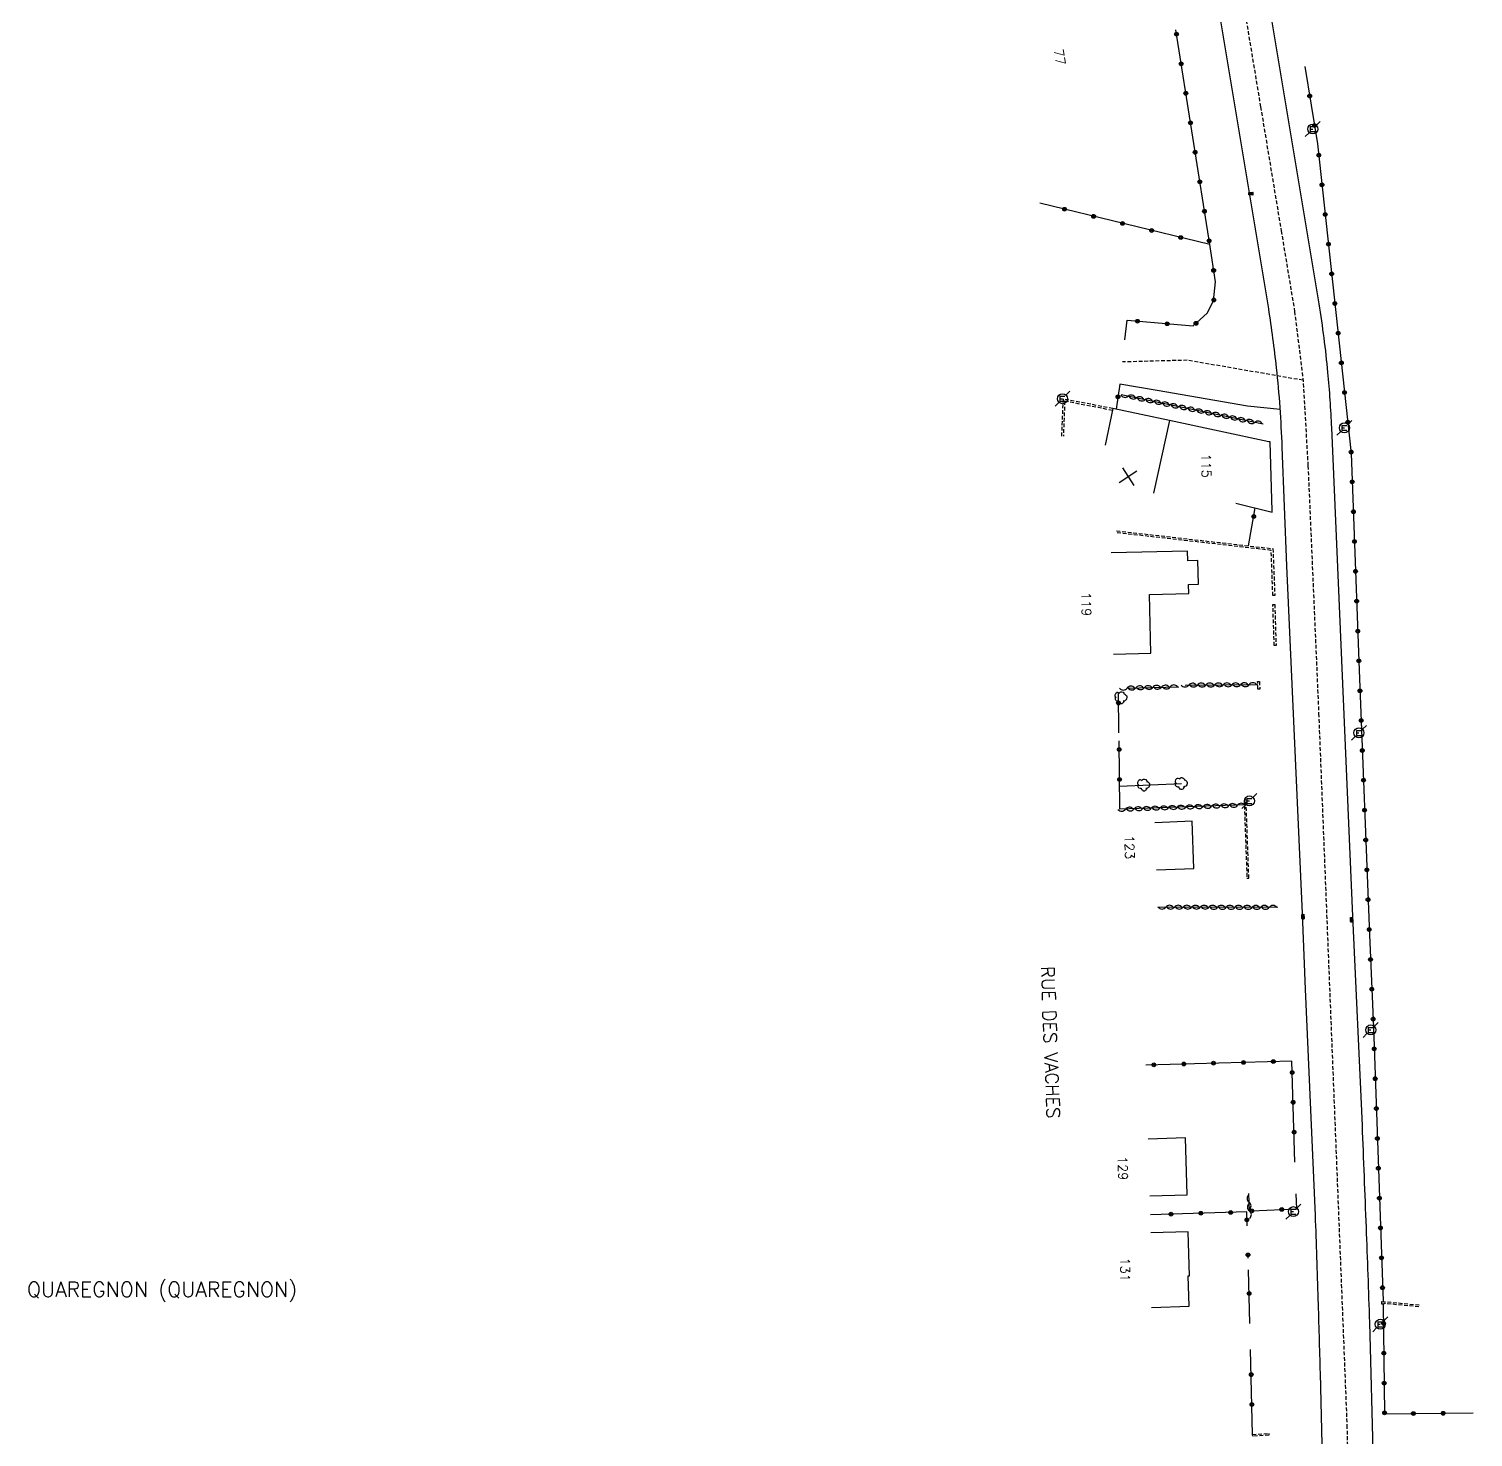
# Model space of a CAD drawing. Header units: millimetres. Extents: x 114000 to 115000, y 124000 to 125000.
# Drawn here: x 114015.6 to 114209, y 124244 to 124432.6 of the extents above; entities that cross this region are included whole.
import ezdxf
from ezdxf.enums import TextEntityAlignment as Align

# ---------------------------------------------------------------- set-up
doc = ezdxf.new("R2010")
doc.units = ezdxf.units.MM
doc.linetypes.add('DASHED', pattern=[0.75, 0.5, -0.25])
doc.layers.get('0').update_dxf_attribs({"linetype": 'CONTINUOUS'})
for name, color, linetype in [('W0001', 6, 'DASHED'), ('W0008', 7, 'CONTINUOUS'), ('W0100', 7, 'CONTINUOUS'), ('W0112', 1, 'DASHED'), ('W0300', 7, 'CONTINUOUS'), ('W0302', 3, 'CONTINUOUS'), ('W0310', 3, 'CONTINUOUS'), ('W0322', 7, 'CONTINUOUS'), ('W0400', 7, 'CONTINUOUS'), ('W0471', 7, 'CONTINUOUS'), ('W0980', 7, 'CONTINUOUS'), ('W0989', 7, 'CONTINUOUS'), ('W0991', 7, 'CONTINUOUS'), ('W1102', 7, 'CONTINUOUS')]:
    doc.layers.add(name, color=color, linetype=linetype)
doc.styles.get("Standard").update_dxf_attribs({"font": 'romans.shx', "width": 0.85})

# ---------------------------------------------------------------- blocks, each defined once
blk = doc.blocks.new('t322o')
at = {"color": 0, "linetype": 'Continuous'}
for radius in [0.25, 0.15]:
    blk.add_circle((0, 0), radius, dxfattribs=at)
blk = doc.blocks.new('t310o')
at = {"color": 0, "linetype": 'Continuous'}
for centre, start, end in [((-0.5, 0.38), 216.8699, 323.1304), ((0.5, -0.37), 36.8699, 143.1303)]:
    blk.add_arc(centre, 0.625, start, end, dxfattribs=at)
blk = doc.blocks.new('T300')
for p, q in [((-0.8, 0.51), (-0.86, 0.34)), ((-0.86, 0.34), (-0.86, 0.17)), ((-0.86, 0.17), (-0.74, 0.06)), ((-0.69, 0.63), (-0.8, 0.51)), ((-0.8, -0.06), (-0.74, 0.06)), ((-0.74, 0.06), (-0.69, 0.11)), ((-0.57, 0.69), (-0.69, 0.63)), ((-0.46, 0.69), (-0.57, 0.69)), ((-0.29, 0.63), (-0.46, 0.69)), ((-0.29, 0.63), (-0.17, 0.74)), ((-0.23, 0.57), (-0.29, 0.63)), ((-0.17, 0.74), (-0.06, 0.8)), ((-0.06, 0.8), (0.06, 0.8)), ((0.06, 0.8), (0.23, 0.74)), ((0.23, 0.74), (0.34, 0.63)), ((0.34, 0.63), (0.4, 0.51)), ((0.46, 0.46), (0.34, 0.46)), ((0.4, 0.51), (0.4, 0.46)), ((0.57, 0.4), (0.46, 0.46)), ((0.57, 0.4), (0.69, 0.29)), ((0.69, 0.29), (0.74, 0.17)), ((0.74, 0.06), (0.69, -0.17)), ((0.74, 0.17), (0.74, 0.06)), ((-0.8, -0.17), (-0.8, -0.06)), ((-0.8, -0.23), (-0.8, -0.17)), ((-0.74, -0.34), (-0.8, -0.23)), ((-0.69, -0.4), (-0.74, -0.34)), ((-0.51, -0.46), (-0.69, -0.4)), ((-0.4, -0.46), (-0.51, -0.46)), ((-0.4, -0.46), (-0.34, -0.46)), ((-0.34, -0.46), (-0.34, -0.4)), ((-0.34, -0.51), (-0.34, -0.46)), ((-0.29, -0.63), (-0.34, -0.51)), ((-0.17, -0.74), (-0.29, -0.63)), ((-0.06, -0.8), (-0.17, -0.74)), ((0.06, -0.8), (-0.06, -0.8)), ((0.17, -0.74), (0.06, -0.8)), ((0.23, -0.69), (0.17, -0.74)), ((0.29, -0.46), (0.23, -0.46)), ((0.29, -0.63), (0.23, -0.69)), ((0.46, -0.4), (0.29, -0.46)), ((0.34, -0.51), (0.29, -0.63)), ((0.34, -0.51), (0.34, -0.46)), ((0.57, -0.34), (0.46, -0.4)), ((0.63, -0.29), (0.57, -0.34)), ((0.69, -0.17), (0.63, -0.29))]:
    blk.add_line(p, q)
blk = doc.blocks.new('T471')
for p, q in [((-0.333334, 0.333334), (-0.333334, -0.333334)), ((-0.333334, 0.333334), (0.333334, 0.333334)), ((-0.333334, 0), (0, 0)), ((0.500001, 0.500001), (1.000002, 1.000002)), ((-0.500001, -0.500001), (-1.000002, -1.000002)), ((-0.333334, -0.333334), (0.333334, -0.333334))]:
    blk.add_line(p, q)
blk.add_ellipse((0, 0), major_axis=(0.471405, 0.471405), ratio=1, start_param=5.4977871438, end_param=11.780972451)
blk = doc.blocks.new('T400')
for p, q in [((-0.15, 0.3), (0.15, 0.3)), ((-0.15, -0.25), (-0.15, 0.3)), ((-0.15, 0.15), (0.15, 0.15)), ((-0.15, 0), (0.15, 0)), ((0.15, 0.3), (0.15, -0.25)), ((-0.15, -0.15), (0.15, -0.15)), ((-0.15, -0.25), (-0.15, -0.3)), ((-0.15, -0.3), (0.15, -0.3)), ((0.15, -0.3), (0.15, -0.25))]:
    blk.add_line(p, q)
blk = doc.blocks.new('t991o')
at = {"color": 0, "linetype": 'Continuous'}
for p, q in [((-1, 1), (1, -1)), ((-1, -1), (1, 1))]:
    blk.add_line(p, q, dxfattribs=at)

msp = doc.modelspace()

# ---------------------------------------------------------------- linework, layer by layer
at = {"layer": 'W0001'}
for points in [[(114144.49, 124571.11), (114152.94, 124535.67), (114159.95, 124510.19), (114166.64, 124486.32), (114171.23, 124469.95), (114174.92, 124454.6), (114177.73, 124438.91), (114180.51, 124422.15), (114183.27, 124405.53), (114185.06, 124394.74), (114186.17, 124385.81), (114186.86, 124374.05), (114188.29, 124340.88), (114192.07, 124245.58), (114193.87, 124173.39), (114194.16, 124160.56), (114194.68, 124145.56), (114195.43, 124136.5), (114196.09, 124119.91), (114198.21, 124114.41), (114199.52, 124110.54), (114203.92, 124098.7)], [(114186.19, 124385.51), (114170.69, 124388.19), (114162.01, 124387.96)]]:
    msp.add_lwpolyline(points, dxfattribs=at)
at = {"layer": 'W0008', "flags": 128}
for points in [[(114180.09, 124445.09), (114183.32, 124425.74), (114188.31, 124395.76, -0.0177), (114189.48, 124386.57, -0.0127), (114190, 124379.15), (114192.84, 124313.74), (114194.1, 124285.72, 0.0001), (114194.63, 124272.05, -0.0032), (114195.08, 124259.34), (114195.57, 124240.46)], [(114173.32, 124137.85), (114178.39, 124135.12), (114178.81, 124134.85), (114181.24, 124133.64), (114185.32, 124131.56, 0.0687), (114187.13, 124131.03, 0.1029), (114189.36, 124130.89, 0.165), (114190.87, 124131.77, 0.087), (114191.52, 124133.12), (114191.42, 124136.68), (114190.14, 124189.26), (114189.21, 124226.75), (114188.82, 124241.08), (114188.52, 124252.53, 0.0012), (114188.24, 124262.42, 0.0032), (114187.85, 124273.67), (114186.53, 124303.96), (114186.11, 124314.09), (114184.05, 124360.64), (114183.41, 124376.56, 0.0172), (114182.66, 124387.17, 0.0091), (114181.6, 124395.07), (114174.69, 124436.66, 0.0136)]]:
    msp.add_lwpolyline(points, format="xyb", dxfattribs=at)
msp.add_lwpolyline([(114183.14, 124381.58), (114178.76, 124382.06), (114166.65, 124384.15), (114161.67, 124384.98)], dxfattribs=at)
at = {"layer": 'W0100', "flags": 128}
for points in [[(114177.2, 124369.03), (114182.06, 124367.86), (114182.06, 124368.02), (114181.79, 124377.25), (114181.6, 124377.25), (114168.3, 124380.14), (114160.73, 124381.72), (114159.71, 124376.82)], [(114160.83, 124348.83), (114165.83, 124348.95), (114165.64, 124356.82), (114170.91, 124356.94), (114170.88, 124358.18), (114172.21, 124358.21), (114172.11, 124361.36), (114170.78, 124361.33), (114170.75, 124362.62), (114160.51, 124362.38)], [(114166.59, 124319.95), (114171.59, 124320.12), (114171.37, 124326.44), (114166.37, 124326.26)], [(114165.68, 124276.29), (114170.68, 124276.44), (114170.46, 124284.03), (114165.46, 124283.88)]]:
    msp.add_lwpolyline(points, dxfattribs=at)
at = {"layer": 'W0100'}
msp.add_lwpolyline([(114165.93, 124261.35), (114170.93, 124261.49), (114170.82, 124265.55), (114170.99, 124265.55), (114170.83, 124271.48), (114165.83, 124271.35)], dxfattribs=at)
at = {"layer": 'W0112'}
for points in [[(114160.73, 124381.72), (114154.06, 124383.01), (114153.86, 124378.02)], [(114160.68, 124381.47), (114154.29, 124382.71), (114154.11, 124378.01)], [(114161.23, 124365.35), (114182.17, 124362.96), (114182.41, 124356.7), (114182.16, 124356.69), (114181.93, 124362.73), (114161.2, 124365.1)], [(114201.71, 124261.42), (114197.01, 124261.87), (114197.01, 124261.79), (114196.76, 124261.78), (114196.76, 124262.15), (114201.73, 124261.67)]]:
    msp.add_lwpolyline(points, dxfattribs=at)
for points in [[(114182.34, 124349.98), (114182.16, 124355.48), (114182.41, 124355.49), (114182.59, 124349.99)], [(114180.37, 124345.17), (114180.4, 124344.16), (114180.16, 124344.15), (114180.12, 124345.16)], [(114178.32, 124329.27), (114178.69, 124318.83), (114178.94, 124318.84), (114178.57, 124329.28)], [(114179.44, 124244.34), (114181.6, 124244.47), (114181.61, 124244.22), (114179.46, 124244.09)]]:
    msp.add_lwpolyline(points, close=True, dxfattribs=at)
at = {"layer": 'W0302', "flags": 128}
msp.add_lwpolyline([(114161.63, 124331.16), (114169.93, 124331.49)], dxfattribs=at)
at = {"layer": 'W0310'}
msp.add_line((114178.34, 124328.63), (114161.66, 124328.05), dxfattribs=at)
at = {"layer": 'W0310', "flags": 128}
for points in [[(114180.87, 124379.65), (114161.86, 124383.57)], [(114162.55, 124344.27), (114169.56, 124344.46)], [(114170.4, 124344.67), (114180.13, 124344.75)], [(114182.83, 124314.91), (114166.76, 124314.96)], [(114179.02, 124274.27), (114178.94, 124276.59)]]:
    msp.add_lwpolyline(points, dxfattribs=at)
at = {"layer": 'W0322', "flags": 128}
for points in [[(114162.34, 124390.94), (114162.65, 124393.54), (114171.49, 124392.79), (114173.36, 124394.51), (114174.23, 124396.13), (114174.47, 124398.68), (114173.7, 124403.68), (114169.17, 124432.45)], [(114186.45, 124427.52), (114188.14, 124417.16), (114192.65, 124375.72), (114193.72, 124346.67), (114195.08, 124311.25), (114195.63, 124298.81), (114196.91, 124262.18)], [(114161.67, 124384.98), (114161.17, 124381.63)], [(114178.91, 124363.33), (114179.8, 124368.41)], [(114161.52, 124338.29), (114161.47, 124343.69)], [(114161.66, 124328.05), (114161.58, 124337.23)], [(114185.12, 124280.81), (114184.7, 124294.33), (114165.16, 124293.8)], [(114179.33, 124274.27), (114185.37, 124274.56), (114185.29, 124276.53)], [(114178.7, 124272.28), (114178.66, 124274.13), (114165.76, 124273.75)], [(114178.84, 124267.93), (114178.82, 124268.62)], [(114179.09, 124259.2), (114178.88, 124266.37)], [(114196.94, 124261.79), (114197.11, 124247.07), (114208.97, 124247.21)], [(114179.45, 124244.34), (114179.18, 124255.69)]]:
    msp.add_lwpolyline(points, dxfattribs=at)
at = {"layer": 'W0322'}
msp.add_lwpolyline([(114173.7, 124403.68), (114150.97, 124409.22)], dxfattribs=at)
at = {"layer": 'W1102'}
msp.add_line((114168.3, 124380.14), (114166.17, 124370.37), dxfattribs=at)

# ---------------------------------------------------------------- block references
at = {"layer": 'W0300'}
for p in [(114161.87, 124342.99), (114164.91, 124331.29), (114169.93, 124331.49)]:
    msp.add_blockref('T300', p, dxfattribs=at)
at = {"layer": 'W0310'}
for p, rotation in [((114162.77, 124383.38), 168.3503950619621), ((114163.9, 124383.15), 168.3503950619621), ((114165.03, 124382.91), 168.3503950619621), ((114166.16, 124382.68), 168.3503950619621), ((114167.29, 124382.45), 168.3503950619621), ((114168.42, 124382.21), 168.3503950619621), ((114169.55, 124381.98), 168.3503950619621), ((114170.69, 124381.75), 168.3503950619621), ((114171.82, 124381.51), 168.3503950619621), ((114172.95, 124381.28), 168.3503950619621), ((114174.08, 124381.05), 168.3503950619621), ((114175.21, 124380.81), 168.3503950619621), ((114176.34, 124380.58), 168.3503950619621), ((114177.47, 124380.35), 168.3503950619621), ((114178.6, 124380.11), 168.3503950619621), ((114179.74, 124379.88), 168.3503950619621), ((114162.64, 124344.28), 1.530887717329986), ((114163.79, 124344.31), 1.530887717329986), ((114164.95, 124344.34), 1.530887717329986), ((114166.1, 124344.37), 1.530887717329986), ((114167.25, 124344.4), 1.530887717329986), ((114168.41, 124344.43), 1.530887717329986), ((114170.89, 124344.68), 0.4418929764020889), ((114172.05, 124344.69), 0.4418929764020889), ((114173.2, 124344.7), 0.4418929764020889), ((114174.36, 124344.7), 0.4418929764020889), ((114175.51, 124344.71), 0.4418929764020889), ((114176.67, 124344.72), 0.4418929764020889), ((114177.82, 124344.73), 0.4418929764020889), ((114178.98, 124344.74), 0.4418929764020889), ((114162.42, 124328.07), 181.9860527460254), ((114163.57, 124328.11), 181.9860527460254), ((114164.73, 124328.15), 181.9860527460254), ((114165.88, 124328.19), 181.9860527460254), ((114167.04, 124328.23), 181.9860527460254), ((114168.19, 124328.27), 181.9860527460254), ((114169.34, 124328.31), 181.9860527460254), ((114170.5, 124328.35), 181.9860527460254), ((114171.65, 124328.39), 181.9860527460254), ((114172.81, 124328.43), 181.9860527460254), ((114173.96, 124328.47), 181.9860527460254), ((114175.12, 124328.51), 181.9860527460254), ((114176.27, 124328.55), 181.9860527460254), ((114177.43, 124328.59), 181.9860527460254), ((114167.82, 124314.95), 179.8460160894824), ((114168.97, 124314.95), 179.8460160894824), ((114170.13, 124314.95), 179.8460160894824), ((114171.28, 124314.94), 179.8460160894824), ((114172.44, 124314.94), 179.8460160894824), ((114173.59, 124314.94), 179.8460160894824), ((114174.75, 124314.93), 179.8460160894824), ((114175.9, 124314.93), 179.8460160894824), ((114177.06, 124314.93), 179.8460160894824), ((114178.21, 124314.93), 179.8460160894824), ((114179.37, 124314.92), 179.8460160894824), ((114180.52, 124314.92), 179.8460160894824), ((114181.68, 124314.92), 179.8460160894824), ((114178.98, 124275.43), 91.94902652189356), ((114179.02, 124274.28), 91.94902652189356)]:
    msp.add_blockref('t310o', p, dxfattribs=dict(at, rotation=rotation))
at = {"layer": 'W0322'}
for p, rotation in [((114169.26, 124431.85), 98.9580232427659), ((114169.88, 124427.9), 98.9580232427659), ((114170.51, 124423.94), 98.9580232427659), ((114187.09, 124423.58), 279.24740324613), ((114171.13, 124419.99), 98.9580232427659), ((114187.74, 124419.63), 279.24740324613), ((114171.75, 124416.04), 98.9580232427659), ((114188.3, 124415.67), 276.2126799610093), ((114172.38, 124412.09), 98.9580232427659), ((114188.73, 124411.69), 276.2126799610093), ((114154.27, 124408.41), 166.3075142206153), ((114173, 124408.14), 98.9580232427659), ((114158.16, 124407.46), 166.3075142206153), ((114162.04, 124406.52), 166.3075142206153), ((114189.17, 124407.72), 276.2126799610093), ((114165.93, 124405.57), 166.3075142206153), ((114169.82, 124404.62), 166.3075142206153), ((114173.62, 124404.19), 98.9580232427659), ((114189.6, 124403.74), 276.2126799610093), ((114174.23, 124400.23), 98.78323077918283), ((114190.03, 124399.76), 276.2126799610093), ((114174.24, 124396.26), 84.55173145925659), ((114190.47, 124395.79), 276.2126799610093), ((114164.03, 124393.42), 355.1716107361145), ((114168.02, 124393.08), 355.1716107361145), ((114171.87, 124393.14), 42.65128493214549), ((114190.9, 124391.81), 276.2126799610093), ((114191.33, 124387.83), 276.2126799610093), ((114161.42, 124383.3), 81.44717464440298), ((114191.76, 124383.86), 276.2126799610093), ((114192.2, 124379.88), 276.2126799610093), ((114192.63, 124375.9), 276.2126799610093), ((114192.79, 124371.91), 272.106367260397), ((114192.94, 124367.91), 272.106367260397), ((114179.6, 124367.27), 80.04621019249034), ((114193.08, 124363.91), 272.106367260397), ((114193.23, 124359.92), 272.106367260397), ((114193.38, 124355.92), 272.106367260397), ((114193.52, 124351.92), 272.106367260397), ((114193.67, 124347.92), 272.106367260397), ((114161.49, 124342.29), 90.50953716025005), ((114193.82, 124343.93), 272.2067109155674), ((114193.98, 124339.93), 272.2067109155674), ((114161.59, 124336.05), 90.50953716022379), ((114194.13, 124335.93), 272.2067109155674), ((114161.63, 124332.05), 90.50953716022379), ((114194.29, 124331.94), 272.2067109155674), ((114194.44, 124327.94), 272.2067109155674), ((114194.59, 124323.94), 272.2067109155674), ((114194.75, 124319.94), 272.2067109155674), ((114194.9, 124315.95), 272.2067109155674), ((114195.06, 124311.95), 272.2067109155674), ((114195.23, 124307.95), 272.5035189594071), ((114195.4, 124303.96), 272.5035189594071), ((114195.58, 124299.96), 272.5035189594071), ((114195.73, 124295.96), 272.000317635718), ((114170.23, 124293.94), 181.539796227992), ((114174.22, 124294.05), 181.539796227992), ((114178.22, 124294.15), 181.539796227992), ((114182.22, 124294.26), 181.539796227992), ((114166.23, 124293.83), 181.539796227992), ((114184.75, 124292.81), 91.78607203202654), ((114195.87, 124291.97), 272.000317635718), ((114184.87, 124288.81), 91.78607203202654), ((114196.01, 124287.97), 272.000317635718), ((114185, 124284.81), 91.78607203202654), ((114196.15, 124283.97), 272.000317635718), ((114196.28, 124279.97), 272.000317635718), ((114196.42, 124275.98), 272.000317635718), ((114168.52, 124273.83), 181.7033310013403), ((114172.52, 124273.95), 181.7033310013403), ((114176.51, 124274.06), 181.7033310013403), ((114178.68, 124273.08), 91.36318306160621), ((114179.34, 124274.27), 2.759438808147337), ((114183.34, 124274.46), 2.759438808147337), ((114196.56, 124271.98), 272.000317635718), ((114178.83, 124268.37), 91.36318306160621), ((114196.7, 124267.98), 272.000317635718), ((114178.98, 124263.2), 91.66078039484182), ((114196.84, 124263.98), 272.000317635718), ((114196.97, 124259.21), 270.6623650097735), ((114197.02, 124255.21), 270.6623650097735), ((114179.26, 124252.34), 91.36318306160621), ((114197.06, 124251.21), 270.6623650097735), ((114179.35, 124248.34), 91.36318306160621), ((114197.11, 124247.22), 270.6623650097735), ((114200.97, 124247.12), 0.6623650097764344), ((114204.97, 124247.16), 0.6623650097764344)]:
    msp.add_blockref('t322o', p, dxfattribs=dict(at, rotation=rotation))
at = {"layer": 'W0400'}
for p, rotation in [((114179.23, 124410.49), 90), ((114186.19, 124313.68), 2.558318844189982), ((114192.7, 124313.29), 2.967808814675168)]:
    msp.add_blockref('T400', p, dxfattribs=dict(at, rotation=rotation))
at = {"layer": 'W0471'}
for p in [(114187.5, 124419.16), (114153.99, 124383.04), (114191.74, 124379.14), (114193.68, 124338.29), (114179.02, 124329.17), (114195.26, 124298.51), (114184.91, 124274.17), (114196.54, 124259.09)]:
    msp.add_blockref('T471', p, dxfattribs=at)
at = {"layer": 'W0991', "rotation": 348.2376713890164}
msp.add_blockref('t991o', (114162.78, 124372.61), dxfattribs=at)

# ---------------------------------------------------------------- texts
at = {"layer": 'W0980'}
msp.add_text('QUAREGNON (QUAREGNON)', height=2, dxfattribs=at).set_placement((114033.43, 124263.61), align=Align.MIDDLE)
at = {"layer": 'W0989'}
msp.add_text('RUE DES VACHES', height=1.75, rotation=272.2689, dxfattribs=at).set_placement((114152.39, 124296.83), align=Align.MIDDLE)
at = {"layer": 'W0991'}
for s, rotation, p in [('77', 278.958, (114153.62, 124428.8)), ('115', 271.6352, (114173.24, 124374.07)), ('119', 271.3466, (114157.17, 124355.52)), ('123', 271.9861, (114162.98, 124322.98)), ('129', 271.7084, (114162.07, 124279.98)), ('131', 270.5521, (114162.38, 124266.4))]:
    msp.add_text(s, height=1.25, rotation=rotation, dxfattribs=at).set_placement(p, align=Align.MIDDLE)

doc.saveas('drawing.dxf')
